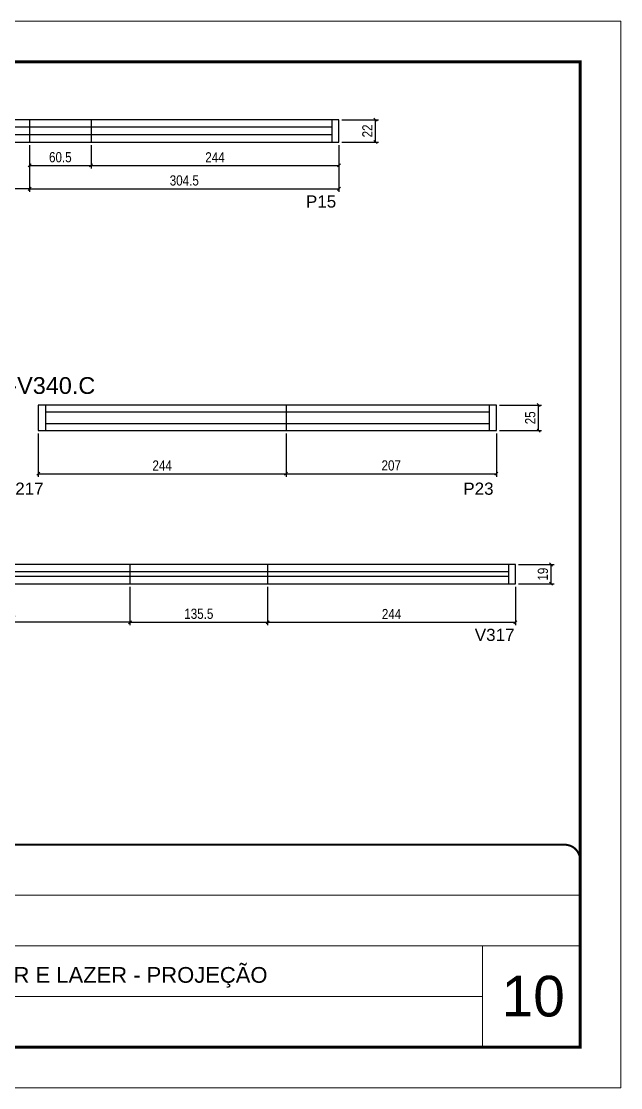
# Model space of a CAD drawing. Extents: x 3245 to 12416, y 917 to 10295.
# Drawn here: x 5739 to 6329, y 6660 to 7710 of the extents above; entities that cross this region are included whole.
import ezdxf

# ---------------------------------------------------------------- set-up
doc = ezdxf.new("R2010")
doc.units = 0
doc.linetypes.add('CONTINUO', pattern=[0])
doc.linetypes.add('DASHED', pattern=[0.75, 0.5, -0.25])
for name, color, linetype in [('5', 5, 'Continuous'), ('COTA', 241, 'Continuous'), ('NOMENCLATURA', 7, 'Continuous'), ('Painéis', 200, 'Continuous'), ('SARR_2.2x7', 40, 'Continuous')]:
    doc.layers.add(name, color=color, linetype=linetype)
for name, color, linetype, lineweight in [('CARIMBO', 255, 'Continuous', 9), ('Folhas', 255, 'Continuous', 9), ('SARRAFO DE PRESSAO', 251, 'DASHED', 9)]:
    doc.layers.add(name, color=color, linetype=linetype, lineweight=lineweight)
doc.styles.add('ARIAL', font='arial.ttf')
doc.styles.add('COTA TECNICA-50', font='techl___.ttf', dxfattribs={"height": 10})
doc.styles.get("Standard").update_dxf_attribs({"font": 'arial.ttf'})
doc.dimstyles.new('COTA PAINEL-50', dxfattribs={"dimtxt": 10, "dimasz": 3, "dimexe": 3, "dimexo": 3, "dimgap": 3, "dimtad": 1, "dimdec": 1, "dimzin": 12, "dimdsep": 46, "dimtxsty": 'COTA TECNICA-50', "dimblk1": 'OBLIQUE', "dimblk2": 'OBLIQUE', "dimsah": 1, "dimcen": 0.9, "dimclrd": 4, "dimclre": 4, "dimclrt": 240, "dimadec": 1, "dimazin": 3, "dimtfac": 1, "dimtdec": 1, "dimtmove": 0, "dimatfit": 3, "dimfxl": 1, "dimtolj": 1, "dimtzin": 12, "dimarcsym": 0})

# ---------------------------------------------------------------- blocks, each defined once
blk = doc.blocks.new('9999999999')
at = {"color": 30, "linetype": 'CONTINUO'}
for p, q in [((98564.6, 34379.6), (99584, 34379.6)), ((98564.6, 34329.8), (99488, 34329.8)), ((99584, 34329.8), (99488, 34329.8)), ((99488, 34329.8), (99488, 34230.2)), ((98564.6, 34280), (99488, 34280))]:
    blk.add_line(p, q, dxfattribs=at)
at = {"color": 30, "linetype": 'CONTINUO', "const_width": 2}
blk.add_lwpolyline([(99584, 34230.2), (99584, 34414.4, 0.414214), (99569, 34429.4), (98229, 34429.4, 0.414214), (98214, 34414.4), (98214, 34245.2, 0.414214), (98229, 34230.2), (99584, 34230.2)], format="xyb", dxfattribs=at)
at = {"layer": 'Folhas'}
blk.add_lwpolyline([(98139, 34190.2), (99624, 34190.2), (99624, 35240.2), (98139, 35240.2)], close=True, dxfattribs=at)
at = {"layer": 'Folhas', "color": 30, "const_width": 3}
blk.add_lwpolyline([(98214, 34230.2), (99584, 34230.2), (99584, 35200.2), (98214, 35200.2)], close=True, dxfattribs=at)
at = {"color": 7, "linetype": 'Continuous', "ltscale": 5, "style": 'ARIAL'}
blk.add_text('BUSINESS CENTER E LAZER - PROJEÇÃO', height=15.483, dxfattribs=at).set_placement((98837.7, 34293.5))
blk = doc.blocks.new('_Oblique')
at = {"color": 0, "linetype": 'ByBlock', "lineweight": -2}
blk.add_line((-0.5, -0.5), (0.5, 0.5), dxfattribs=at)
blk = doc.blocks.new('*D365')
at = {"layer": 'COTA', "color": 4, "linetype": 'ByBlock', "lineweight": -2, "transparency": 16777216}
for p, q in [((5503, 7588.2), (5503, 7542.2)), ((5747, 7588.2), (5747, 7542.2)), ((5747, 7545.2), (5503, 7545.2))]:
    blk.add_line(p, q, dxfattribs=at)
at = {"layer": 'Defpoints', "color": 0, "linetype": 'ByBlock', "transparency": 16777216}
for p in [(5503, 7591.2), (5747, 7591.2), (5503, 7545.2)]:
    blk.add_point(p, dxfattribs=at)
at = {"layer": 'COTA', "color": 4, "linetype": 'ByBlock', "lineweight": -2, "transparency": 16777216, "xscale": 3, "yscale": 3, "zscale": 3, "rotation": 180}
blk.add_blockref('_Oblique', (5503, 7545.2), dxfattribs=at)
at = {"layer": 'COTA', "color": 4, "linetype": 'ByBlock', "lineweight": -2, "transparency": 16777216, "xscale": 3, "yscale": 3, "zscale": 3}
blk.add_blockref('_Oblique', (5747, 7545.2), dxfattribs=at)
at = {"layer": 'COTA', "color": 240, "linetype": 'ByBlock', "transparency": 16777216, "insert": (5625, 7553.2), "char_height": 10, "attachment_point": 5, "style": 'COTA TECNICA-50'}
blk.add_mtext('\\A1;244', dxfattribs=at)
blk = doc.blocks.new('*D366')
at = {"layer": 'COTA', "color": 4, "linetype": 'ByBlock', "lineweight": -2, "transparency": 16777216}
for p, q in [((5747, 7588.2), (5747, 7542.2)), ((6051.5, 7588.2), (6051.5, 7542.2)), ((5747, 7545.2), (6051.5, 7545.2))]:
    blk.add_line(p, q, dxfattribs=at)
at = {"layer": 'Defpoints', "color": 0, "linetype": 'ByBlock', "transparency": 16777216}
for p in [(5747, 7591.2), (6051.5, 7591.2), (6051.5, 7545.2)]:
    blk.add_point(p, dxfattribs=at)
at = {"layer": 'COTA', "color": 4, "linetype": 'ByBlock', "lineweight": -2, "transparency": 16777216, "xscale": 3, "yscale": 3, "zscale": 3, "rotation": 180}
blk.add_blockref('_Oblique', (5747, 7545.2), dxfattribs=at)
at = {"layer": 'COTA', "color": 4, "linetype": 'ByBlock', "lineweight": -2, "transparency": 16777216, "xscale": 3, "yscale": 3, "zscale": 3}
blk.add_blockref('_Oblique', (6051.5, 7545.2), dxfattribs=at)
at = {"layer": 'COTA', "color": 240, "linetype": 'ByBlock', "transparency": 16777216, "insert": (5899.3, 7553.4), "char_height": 10, "attachment_point": 5, "style": 'COTA TECNICA-50'}
blk.add_mtext('\\A1;304.5', dxfattribs=at)
blk = doc.blocks.new('*D367')
at = {"layer": 'COTA', "color": 4, "linetype": 'ByBlock', "lineweight": -2, "transparency": 16777216}
for p, q in [((5747, 7588.2), (5747, 7565.2)), ((5807.5, 7588.2), (5807.5, 7565.2)), ((5747, 7568.2), (5807.5, 7568.2))]:
    blk.add_line(p, q, dxfattribs=at)
at = {"layer": 'Defpoints', "color": 0, "linetype": 'ByBlock', "transparency": 16777216}
for p in [(5747, 7591.2), (5807.5, 7591.2), (5807.5, 7568.2)]:
    blk.add_point(p, dxfattribs=at)
at = {"layer": 'COTA', "color": 4, "linetype": 'ByBlock', "lineweight": -2, "transparency": 16777216, "xscale": 3, "yscale": 3, "zscale": 3, "rotation": 180}
blk.add_blockref('_Oblique', (5747, 7568.2), dxfattribs=at)
at = {"layer": 'COTA', "color": 4, "linetype": 'ByBlock', "lineweight": -2, "transparency": 16777216, "xscale": 3, "yscale": 3, "zscale": 3}
blk.add_blockref('_Oblique', (5807.5, 7568.2), dxfattribs=at)
at = {"layer": 'COTA', "color": 240, "linetype": 'ByBlock', "transparency": 16777216, "insert": (5777.3, 7576.3), "char_height": 10, "attachment_point": 5, "style": 'COTA TECNICA-50'}
blk.add_mtext('\\A1;60.5', dxfattribs=at)
blk = doc.blocks.new('*D368')
at = {"layer": 'COTA', "color": 4, "linetype": 'ByBlock', "lineweight": -2, "transparency": 16777216}
for p, q in [((5807.5, 7588.2), (5807.5, 7565.2)), ((6051.5, 7588.2), (6051.5, 7565.2)), ((5807.5, 7568.2), (6051.5, 7568.2))]:
    blk.add_line(p, q, dxfattribs=at)
at = {"layer": 'Defpoints', "color": 0, "linetype": 'ByBlock', "transparency": 16777216}
for p in [(5807.5, 7591.2), (6051.5, 7591.2), (6051.5, 7568.2)]:
    blk.add_point(p, dxfattribs=at)
at = {"layer": 'COTA', "color": 4, "linetype": 'ByBlock', "lineweight": -2, "transparency": 16777216, "xscale": 3, "yscale": 3, "zscale": 3, "rotation": 180}
blk.add_blockref('_Oblique', (5807.5, 7568.2), dxfattribs=at)
at = {"layer": 'COTA', "color": 4, "linetype": 'ByBlock', "lineweight": -2, "transparency": 16777216, "xscale": 3, "yscale": 3, "zscale": 3}
blk.add_blockref('_Oblique', (6051.5, 7568.2), dxfattribs=at)
at = {"layer": 'COTA', "color": 240, "linetype": 'ByBlock', "transparency": 16777216, "insert": (5929.5, 7576.2), "char_height": 10, "attachment_point": 5, "style": 'COTA TECNICA-50'}
blk.add_mtext('\\A1;244', dxfattribs=at)
blk = doc.blocks.new('*D369')
at = {"layer": 'COTA', "color": 4, "linetype": 'ByBlock', "lineweight": -2, "transparency": 16777216}
for p, q in [((6054.5, 7613.2), (6090.5, 7613.2)), ((6087.5, 7591.2), (6087.5, 7613.2)), ((6054.5, 7591.2), (6090.5, 7591.2))]:
    blk.add_line(p, q, dxfattribs=at)
at = {"layer": 'Defpoints', "color": 0, "linetype": 'ByBlock', "transparency": 16777216}
for p in [(6051.5, 7613.2), (6087.5, 7613.2), (6051.5, 7591.2)]:
    blk.add_point(p, dxfattribs=at)
at = {"layer": 'COTA', "color": 4, "linetype": 'ByBlock', "lineweight": -2, "transparency": 16777216, "xscale": 3, "yscale": 3, "zscale": 3}
for p, rotation in [((6087.5, 7613.2), 90), ((6087.5, 7591.2), 270)]:
    blk.add_blockref('_Oblique', p, dxfattribs=dict(at, rotation=rotation))
at = {"layer": 'COTA', "color": 240, "linetype": 'ByBlock', "transparency": 16777216, "insert": (6079.5, 7602.2), "char_height": 10, "attachment_point": 5, "rotation": 90, "style": 'COTA TECNICA-50'}
blk.add_mtext('\\A1;22', dxfattribs=at)
blk = doc.blocks.new('*D268')
at = {"layer": 'COTA', "color": 4, "linetype": 'ByBlock', "lineweight": -2, "transparency": 16777216}
for p, q in [((5755.5, 7304.2), (5755.5, 7261.7)), ((5999.5, 7304.2), (5999.5, 7261.7)), ((5755.5, 7264.7), (5999.5, 7264.7))]:
    blk.add_line(p, q, dxfattribs=at)
at = {"layer": 'Defpoints', "color": 0, "linetype": 'ByBlock', "transparency": 16777216}
for p in [(5755.5, 7307.2), (5999.5, 7307.2), (5999.5, 7264.7)]:
    blk.add_point(p, dxfattribs=at)
at = {"layer": 'COTA', "color": 4, "linetype": 'ByBlock', "lineweight": -2, "transparency": 16777216, "xscale": 3, "yscale": 3, "zscale": 3, "rotation": 180}
blk.add_blockref('_Oblique', (5755.5, 7264.7), dxfattribs=at)
at = {"layer": 'COTA', "color": 4, "linetype": 'ByBlock', "lineweight": -2, "transparency": 16777216, "xscale": 3, "yscale": 3, "zscale": 3}
blk.add_blockref('_Oblique', (5999.5, 7264.7), dxfattribs=at)
at = {"layer": 'COTA', "color": 240, "linetype": 'ByBlock', "transparency": 16777216, "insert": (5877.5, 7272.7), "char_height": 10, "attachment_point": 5, "style": 'COTA TECNICA-50'}
blk.add_mtext('\\A1;244', dxfattribs=at)
blk = doc.blocks.new('*D455')
at = {"layer": 'COTA', "color": 4, "linetype": 'ByBlock', "lineweight": -2, "transparency": 16777216}
for p, q in [((5999.5, 7304.2), (5999.5, 7261.7)), ((6206.5, 7304.2), (6206.5, 7261.7)), ((5999.5, 7264.7), (6206.5, 7264.7))]:
    blk.add_line(p, q, dxfattribs=at)
at = {"layer": 'Defpoints', "color": 0, "linetype": 'ByBlock', "transparency": 16777216}
for p in [(5999.5, 7307.2), (6206.5, 7307.2), (6206.5, 7264.7)]:
    blk.add_point(p, dxfattribs=at)
at = {"layer": 'COTA', "color": 4, "linetype": 'ByBlock', "lineweight": -2, "transparency": 16777216, "xscale": 3, "yscale": 3, "zscale": 3, "rotation": 180}
blk.add_blockref('_Oblique', (5999.5, 7264.7), dxfattribs=at)
at = {"layer": 'COTA', "color": 4, "linetype": 'ByBlock', "lineweight": -2, "transparency": 16777216, "xscale": 3, "yscale": 3, "zscale": 3}
blk.add_blockref('_Oblique', (6206.5, 7264.7), dxfattribs=at)
at = {"layer": 'COTA', "color": 240, "linetype": 'ByBlock', "transparency": 16777216, "insert": (6103, 7272.8), "char_height": 10, "attachment_point": 5, "style": 'COTA TECNICA-50'}
blk.add_mtext('\\A1;207', dxfattribs=at)
blk = doc.blocks.new('*D456')
at = {"layer": 'COTA', "color": 4, "linetype": 'ByBlock', "lineweight": -2, "transparency": 16777216}
for p, q in [((6209.5, 7332.2), (6251, 7332.2)), ((6248, 7307.2), (6248, 7332.2)), ((6209.5, 7307.2), (6251, 7307.2))]:
    blk.add_line(p, q, dxfattribs=at)
at = {"layer": 'Defpoints', "color": 0, "linetype": 'ByBlock', "transparency": 16777216}
for p in [(6206.5, 7332.2), (6248, 7332.2), (6206.5, 7307.2)]:
    blk.add_point(p, dxfattribs=at)
at = {"layer": 'COTA', "color": 4, "linetype": 'ByBlock', "lineweight": -2, "transparency": 16777216, "xscale": 3, "yscale": 3, "zscale": 3}
for p, rotation in [((6248, 7332.2), 90), ((6248, 7307.2), 270)]:
    blk.add_blockref('_Oblique', p, dxfattribs=dict(at, rotation=rotation))
at = {"layer": 'COTA', "color": 240, "linetype": 'ByBlock', "transparency": 16777216, "insert": (6239.9, 7319.7), "char_height": 10, "attachment_point": 5, "rotation": 90, "style": 'COTA TECNICA-50'}
blk.add_mtext('\\A1;25', dxfattribs=at)
blk = doc.blocks.new('*D374')
at = {"layer": 'COTA', "color": 4, "linetype": 'ByBlock', "lineweight": -2, "transparency": 16777216}
for p, q in [((5601.8, 7153.3), (5601.8, 7115.4)), ((5845.8, 7153.3), (5845.8, 7115.4)), ((5845.8, 7118.4), (5601.8, 7118.4))]:
    blk.add_line(p, q, dxfattribs=at)
at = {"layer": 'Defpoints', "color": 0, "linetype": 'ByBlock', "transparency": 16777216}
for p in [(5601.8, 7156.3), (5845.8, 7156.3), (5601.8, 7118.4)]:
    blk.add_point(p, dxfattribs=at)
at = {"layer": 'COTA', "color": 4, "linetype": 'ByBlock', "lineweight": -2, "transparency": 16777216, "xscale": 3, "yscale": 3, "zscale": 3, "rotation": 180}
blk.add_blockref('_Oblique', (5601.8, 7118.4), dxfattribs=at)
at = {"layer": 'COTA', "color": 4, "linetype": 'ByBlock', "lineweight": -2, "transparency": 16777216, "xscale": 3, "yscale": 3, "zscale": 3}
blk.add_blockref('_Oblique', (5845.8, 7118.4), dxfattribs=at)
at = {"layer": 'COTA', "color": 240, "linetype": 'ByBlock', "transparency": 16777216, "insert": (5723.8, 7126.5), "char_height": 10, "attachment_point": 5, "style": 'COTA TECNICA-50'}
blk.add_mtext('\\A1;244', dxfattribs=at)
blk = doc.blocks.new('*D375')
at = {"layer": 'COTA', "color": 4, "linetype": 'ByBlock', "lineweight": -2, "transparency": 16777216}
for p, q in [((5845.8, 7153.3), (5845.8, 7115.4)), ((5981.3, 7153.3), (5981.3, 7115.4)), ((5845.8, 7118.4), (5981.3, 7118.4))]:
    blk.add_line(p, q, dxfattribs=at)
at = {"layer": 'Defpoints', "color": 0, "linetype": 'ByBlock', "transparency": 16777216}
for p in [(5845.8, 7156.3), (5981.3, 7156.3), (5981.3, 7118.4)]:
    blk.add_point(p, dxfattribs=at)
at = {"layer": 'COTA', "color": 4, "linetype": 'ByBlock', "lineweight": -2, "transparency": 16777216, "xscale": 3, "yscale": 3, "zscale": 3, "rotation": 180}
blk.add_blockref('_Oblique', (5845.8, 7118.4), dxfattribs=at)
at = {"layer": 'COTA', "color": 4, "linetype": 'ByBlock', "lineweight": -2, "transparency": 16777216, "xscale": 3, "yscale": 3, "zscale": 3}
blk.add_blockref('_Oblique', (5981.3, 7118.4), dxfattribs=at)
at = {"layer": 'COTA', "color": 240, "linetype": 'ByBlock', "transparency": 16777216, "insert": (5913.6, 7126.7), "char_height": 10, "attachment_point": 5, "style": 'COTA TECNICA-50'}
blk.add_mtext('\\A1;135.5', dxfattribs=at)
blk = doc.blocks.new('*D376')
at = {"layer": 'COTA', "color": 4, "linetype": 'ByBlock', "lineweight": -2, "transparency": 16777216}
for p, q in [((5981.3, 7153.3), (5981.3, 7115.4)), ((6225.3, 7153.3), (6225.3, 7115.4)), ((5981.3, 7118.4), (6225.3, 7118.4))]:
    blk.add_line(p, q, dxfattribs=at)
at = {"layer": 'Defpoints', "color": 0, "linetype": 'ByBlock', "transparency": 16777216}
for p in [(5981.3, 7156.3), (6225.3, 7156.3), (6225.3, 7118.4)]:
    blk.add_point(p, dxfattribs=at)
at = {"layer": 'COTA', "color": 4, "linetype": 'ByBlock', "lineweight": -2, "transparency": 16777216, "xscale": 3, "yscale": 3, "zscale": 3, "rotation": 180}
blk.add_blockref('_Oblique', (5981.3, 7118.4), dxfattribs=at)
at = {"layer": 'COTA', "color": 4, "linetype": 'ByBlock', "lineweight": -2, "transparency": 16777216, "xscale": 3, "yscale": 3, "zscale": 3}
blk.add_blockref('_Oblique', (6225.3, 7118.4), dxfattribs=at)
at = {"layer": 'COTA', "color": 240, "linetype": 'ByBlock', "transparency": 16777216, "insert": (6103.3, 7126.5), "char_height": 10, "attachment_point": 5, "style": 'COTA TECNICA-50'}
blk.add_mtext('\\A1;244', dxfattribs=at)
blk = doc.blocks.new('*D377')
at = {"layer": 'COTA', "color": 4, "linetype": 'ByBlock', "lineweight": -2, "transparency": 16777216}
for p, q in [((6228.3, 7175.3), (6263.3, 7175.3)), ((6260.3, 7156.3), (6260.3, 7175.3)), ((6228.3, 7156.3), (6263.3, 7156.3))]:
    blk.add_line(p, q, dxfattribs=at)
at = {"layer": 'Defpoints', "color": 0, "linetype": 'ByBlock', "transparency": 16777216}
for p in [(6225.3, 7175.3), (6260.3, 7175.3), (6225.3, 7156.3)]:
    blk.add_point(p, dxfattribs=at)
at = {"layer": 'COTA', "color": 4, "linetype": 'ByBlock', "lineweight": -2, "transparency": 16777216, "xscale": 3, "yscale": 3, "zscale": 3}
for p, rotation in [((6260.3, 7175.3), 90), ((6260.3, 7156.3), 270)]:
    blk.add_blockref('_Oblique', p, dxfattribs=dict(at, rotation=rotation))
at = {"layer": 'COTA', "color": 240, "linetype": 'ByBlock', "transparency": 16777216, "insert": (6252.3, 7165.8), "char_height": 10, "attachment_point": 5, "rotation": 90, "style": 'COTA TECNICA-50'}
blk.add_mtext('\\A1;19', dxfattribs=at)

msp = doc.modelspace()

# ---------------------------------------------------------------- linework, layer by layer
at = {"layer": 'Painéis', "linetype": 'Continuous'}
for p, q in [((5747.04, 7613.23), (5747.04, 7591.23)), ((5807.54, 7613.23), (5807.54, 7591.23)), ((5999.52, 7332.19), (5999.52, 7307.19)), ((5845.81, 7175.34), (5845.81, 7156.34)), ((5981.31, 7175.34), (5981.31, 7156.34))]:
    msp.add_line(p, q, dxfattribs=at)
for points in [[(6051.54, 7613.23), (5503.04, 7613.23), (5503.04, 7591.23), (6051.54, 7591.23)], [(5755.52, 7307.19), (6206.52, 7307.19), (6206.52, 7332.19), (5755.52, 7332.19)], [(6225.31, 7175.34), (5601.81, 7175.34), (5601.81, 7156.34), (6225.31, 7156.34)]]:
    msp.add_lwpolyline(points, close=True, dxfattribs=at)
at = {"layer": 'SARR_2.2x7', "linetype": 'Continuous'}
for p, q in [((6044.54, 7613.23), (6044.54, 7591.23)), ((5510.04, 7606.23), (5747.04, 7606.23)), ((5747.04, 7606.23), (6044.54, 7606.23)), ((5747.04, 7598.23), (5510.04, 7598.23)), ((6044.54, 7598.23), (5747.04, 7598.23)), ((5762.52, 7332.19), (5762.52, 7307.19)), ((6199.52, 7332.19), (6199.52, 7307.19)), ((5999.52, 7325.19), (5762.52, 7325.19)), ((6199.52, 7325.19), (5999.52, 7325.19)), ((5762.52, 7314.19), (5999.52, 7314.19)), ((5999.52, 7314.19), (6199.52, 7314.19)), ((6218.31, 7175.34), (6218.31, 7156.34)), ((5608.81, 7168.34), (5845.81, 7168.34)), ((5845.81, 7163.34), (5608.81, 7163.34)), ((5845.81, 7168.34), (5981.31, 7168.34)), ((5981.31, 7163.34), (5845.81, 7163.34)), ((5981.31, 7168.34), (6218.31, 7168.34)), ((6218.31, 7163.34), (5981.31, 7163.34))]:
    msp.add_line(p, q, dxfattribs=at)

# ---------------------------------------------------------------- block references
at = {"layer": 'SARRAFO DE PRESSAO', "color": 6, "linetype": 'ByBlock'}
msp.add_blockref('9999999999', (-93295.13, -27530.07), dxfattribs=at)

# ---------------------------------------------------------------- texts
at = {"layer": '5', "linetype": 'Continuous'}
for s, p in [('P15', (6019.03, 7526.73)), ('P217', (5721.71, 7243.96)), ('P23', (6173.91, 7243.96)), ('V317', (6185.22, 7100))]:
    msp.add_text(s, height=12, rotation=359.99996, dxfattribs=at).set_placement(p)
at = {"layer": 'CARIMBO', "style": 'ARIAL'}
msp.add_text('10', height=40, dxfattribs=at).set_placement((6211.7, 6730.27))
at = {"layer": 'NOMENCLATURA', "linetype": 'Continuous'}
msp.add_text('V335.C-V340.C', height=16.5, dxfattribs=at).set_placement((5650.24, 7343.26))

# ---------------------------------------------------------------- dimensions: what is measured, and where the dimension line sits
at = {"layer": 'COTA', "linetype": 'ByBlock'}
for base, p1, p2, angle, picture, middle in [((6087.54, 7613.23), (6051.54, 7591.23), (6051.54, 7613.23), 90, '*D369', (6079.54, 7602.23)), ((5503.04, 7545.17), (5747.04, 7591.23), (5503.04, 7591.23), 180, '*D365', (5625.04, 7553.25)), ((6247.96, 7332.19), (6206.52, 7307.19), (6206.52, 7332.19), 90, '*D456', (6239.85, 7319.69)), ((6260.34, 7175.34), (6225.31, 7156.34), (6225.31, 7175.34), 90, '*D377', (6252.26, 7165.84)), ((5601.81, 7118.45), (5845.81, 7156.34), (5601.81, 7156.34), 180, '*D374', (5723.81, 7126.52))]:
    dim = msp.add_linear_dim(base=base, p1=p1, p2=p2, angle=angle, dimstyle='COTA PAINEL-50', override={"dimarcsym": 1}, dxfattribs=at)
    dim.commit()
    dim.dimension.update_dxf_attribs({"geometry": picture, "text_midpoint": middle})
for base, p1, p2, override, picture, middle in [((6051.54, 7545.17), (5747.04, 7591.23), (6051.54, 7591.23), {"dimarcsym": 1}, '*D366', (5899.29, 7553.39)), ((5807.54, 7568.17), (5747.04, 7591.23), (5807.54, 7591.23), {"dimarcsym": 1}, '*D367', (5777.29, 7576.28)), ((6051.54, 7568.17), (5807.54, 7591.23), (6051.54, 7591.23), {"dimtmove": 1, "dimarcsym": 1}, '*D368', (5929.54, 7576.25)), ((5999.52, 7264.66), (5755.52, 7307.19), (5999.52, 7307.19), {"dimarcsym": 1}, '*D268', (5877.52, 7272.73)), ((6206.52, 7264.66), (5999.52, 7307.19), (6206.52, 7307.19), {"dimarcsym": 1}, '*D455', (6103.02, 7272.76)), ((5981.31, 7118.45), (5845.81, 7156.34), (5981.31, 7156.34), {"dimarcsym": 1}, '*D375', (5913.56, 7126.67)), ((6225.31, 7118.45), (5981.31, 7156.34), (6225.31, 7156.34), {"dimtmove": 1, "dimarcsym": 1}, '*D376', (6103.31, 7126.52))]:
    dim = msp.add_linear_dim(base=base, p1=p1, p2=p2, dimstyle='COTA PAINEL-50', override=override, dxfattribs=at)
    dim.commit()
    dim.dimension.update_dxf_attribs({"geometry": picture, "text_midpoint": middle})

doc.saveas('drawing.dxf')
